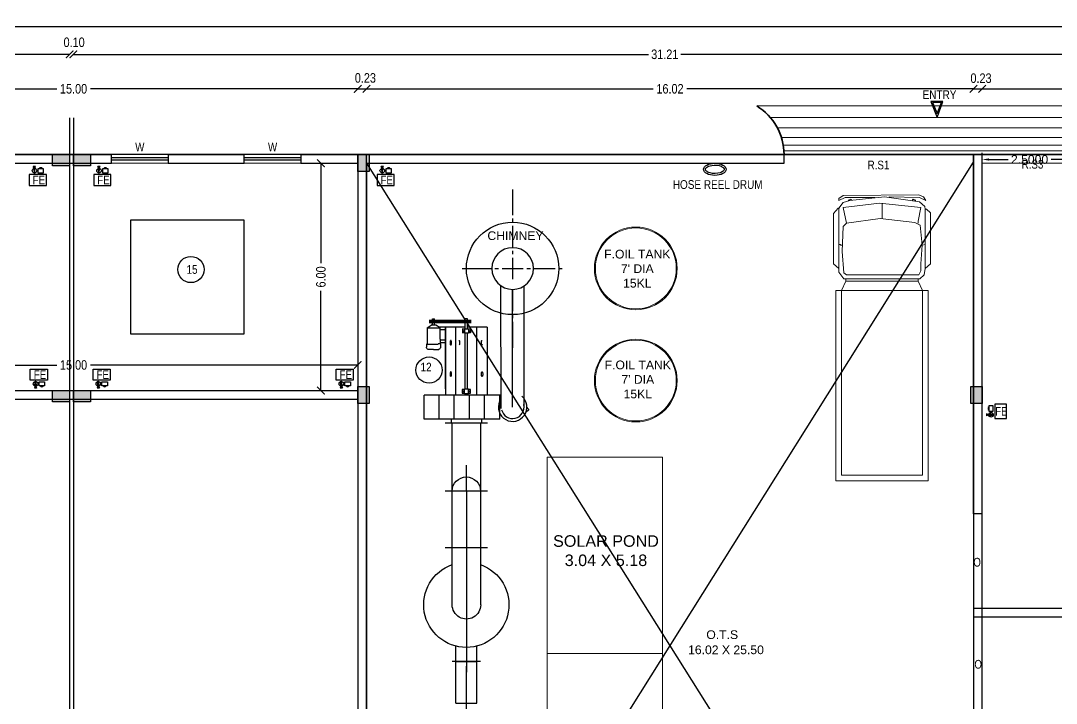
# Model space of a CAD drawing. Header units: metres. Extents: x -488 to 4759, y 38 to 2071.
# Drawn here: x 2975.28 to 3002.61, y 87.94 to 105.95 of the extents above; entities that cross this region are included whole.
import ezdxf
from ezdxf.lldxf.tags import DXFTag

# ---------------------------------------------------------------- set-up
doc = ezdxf.new("R2010")
doc.units = ezdxf.units.M
doc.header["$MEASUREMENT"] = 0
doc.linetypes.add('HIDDEN', pattern=[0.375, 0.25, -0.125])
doc.linetypes.add('HIDDEN2', pattern=[0.1875, 0.125, -0.0625])
doc.layers.add('0 @ 1', color=7, linetype='Continuous')
doc.layers.add('Human', color=197, linetype='Continuous', lineweight=5)
doc.styles.add('2', font='swissc.ttf', dxfattribs={"height": 0.23})
doc.styles.add('ARIAL', font='arial.ttf', dxfattribs={"height": 0.8})
doc.styles.add('Arial narrow', font='ARIALN.TTF', dxfattribs={"height": 0.6})
doc.styles.add('CODE', font='swissc.ttf', dxfattribs={"height": 0.25})
doc.styles.add('sa1', font='', dxfattribs={"height": 72})
doc.styles.add('SH', font='swissc.ttf', dxfattribs={"height": 10})
doc.styles.get("Standard").update_dxf_attribs({"font": 'arial.ttf', "height": 0.23})
doc.styles.add('SUBBU3', font='swissl.ttf', dxfattribs={"width": 0.8})
doc.styles.get('sa1').set_extended_font_data('Abadi MT Condensed Light')
tags = doc.linetypes.add('00$1$HIDDEN', pattern=[0.375, 0.25, -0.125]).pattern_tags.tags
tags[6:7] = [DXFTag(74, 4), DXFTag(75, 0), DXFTag(340, '0'), DXFTag(46, 1.0), DXFTag(50, 0.0), DXFTag(44, 0.0), DXFTag(45, 0.0)]
tags[4:5] = [DXFTag(74, 4), DXFTag(75, 0), DXFTag(340, '0'), DXFTag(46, 1.0), DXFTag(50, 0.0), DXFTag(44, 0.0), DXFTag(45, 0.0)]
doc.dimstyles.new('OUTER', dxfattribs={"dimscale": 0, "dimtxt": 0.3, "dimasz": 0.18, "dimexe": 0.18, "dimexo": 0.0625, "dimgap": 0.09, "dimtad": 0, "dimzin": 0, "dimdsep": 46, "dimtxsty": 'CODE', "dimcen": 0.09, "dimse1": 1, "dimse2": 1, "dimclrd": 8, "dimclrt": 1, "dimadec": 0, "dimazin": 0, "dimtfac": 1, "dimtofl": 0, "dimtmove": 0, "dimatfit": 3, "dimfxl": 0, "dimtolj": 1, "dimtzin": 0, "dimarcsym": 0})
doc.dimstyles.new('STANDARD$0', dxfattribs={"dimtxt": 0.23, "dimasz": 3, "dimexe": 3, "dimexo": 1, "dimgap": 1.5, "dimtad": 1, "dimdec": 1, "dimzin": 1, "dimdsep": 46, "dimlunit": 4, "dimtxsty": 'Standard', "dimblk": 'OBLIQUE', "dimcen": 0.09375, "dimdle": 1, "dimclrd": 8, "dimclre": 8, "dimclrt": 7, "dimadec": 1, "dimazin": 0, "dimtfac": 1, "dimtdec": 1, "dimtix": 1, "dimtmove": 2, "dimatfit": 3, "dimldrblk": 'ARCHTICK', "dimfxl": 0, "dimfrac": 2, "dimtolj": 1, "dimtzin": 0, "dimarcsym": 0})

# ---------------------------------------------------------------- blocks, each defined once
blk = doc.blocks.new('4t33vrvc')
at = {"layer": 'Human', "color": 36}
for p, q in [((281958.3, 29384.4), (281958.3, 29381.7)), ((282033.5, 29384.4), (282033.5, 29381.7))]:
    blk.add_line(p, q, dxfattribs=at)
for points in [[(282043.9, 29393.8), (282043.9, 29585.8), (282043.9, 29591.8), (281947.9, 29591.8), (281947.9, 29585.8), (281947.9, 29393.8)], [(282037.9, 29585.8), (282037.9, 29393.8), (282033.5, 29384.4), (281958.3, 29384.4), (281953.9, 29393.8), (281953.9, 29585.8)]]:
    blk.add_lwpolyline(points, close=True, dxfattribs=at)
for points in [[(282040.8, 29371, 0), (282040.8, 29309.3, 0), (282042.2, 29309.3, 0), (282046.2, 29313.3, 0), (282046.2, 29366.3, 0), (282040.8, 29371, 0), (282039.5, 29377.7, 0), (282035.2, 29381.7, 0), (281956.3, 29381.7, 0), (281950.9, 29375, 0), (281950.9, 29308.6, 0), (281955.6, 29302.5, 0), (281962.3, 29300.5, 0), (281998.6, 29296.5, 0), (282034.8, 29301.9, 0), (282040.2, 29306.6, 0), (282040.8, 29309.3, 0)], [(282040.8, 29346.2, 0), (282037.5, 29346.8, 0), (282035.5, 29326, 0), (282030.1, 29323.3, 0), (281993.9, 29319.3, 0), (281959, 29324, 0), (281955.6, 29327.4, 0), (281954.3, 29353.5, 0), (281956.3, 29375.7, 0), (281959, 29377.8, 0), (282034.1, 29377.8, 0), (282036.1, 29373.7, 0), (282036.1, 29366.3, 0), (282037.5, 29346.8, 0)], [(281950.9, 29371, 0), (281945.5, 29366.3, 0), (281945.5, 29313.9, 0), (281950.2, 29308.6, 0), (281950.9, 29308.6, 0), (281951.6, 29308.6, 0)], [(281954.3, 29346.8, 0), (281952.9, 29346.8, 0), (281952.3, 29346.2, 0), (281950.9, 29346.2, 0)], [(282033.5, 29324, 0), (282033.5, 29322, 0), (282036.1, 29307.9, 0), (281993.2, 29303.2, 0), (281955.6, 29307.9, 0), (281959, 29324, 0)], [(281995.9, 29319.3, 0), (281995.9, 29303.2, 0)], [(282003.3, 29297.2, 0), (282003.3, 29296.5, 0), (282034.8, 29297.2, 0), (282041.5, 29300.5, 0), (282038.8, 29296.5, 0), (282034.1, 29294.5, 0), (281955.6, 29295.2, 0), (281950.9, 29298.5, 0), (281950.9, 29300.5, 0), (281957.6, 29297.2, 0), (281988.5, 29297.2, 0)], [(281964.3, 29300.5, 0), (281964.3, 29299.9, 0), (281963.7, 29299.2, 0), (281963, 29299.9, 0), (281961.7, 29299.9, 0), (281961, 29300.5, 0), (281961, 29301.2, 0)], [(282030.8, 29301.2, 0), (282030.8, 29300.5, 0), (282030.1, 29299.9, 0), (282028.8, 29299.9, 0), (282028.1, 29299.2, 0), (282027.4, 29299.9, 0), (282027.4, 29300.5, 0)]]:
    blk.add_polyline3d(points, dxfattribs=at)
blk = doc.blocks.new('_ArchTick')
at = {"const_width": 0.15}
blk.add_lwpolyline([(-0.5, -0.5), (0.5, 0.5)], dxfattribs=at)
blk = doc.blocks.new('*D401')
at = {"color": 0, "lineweight": -2}
for p, q in [((2983.202, 102.188), (2983.202, 99.552)), ((2983.202, 96.188), (2983.202, 98.823))]:
    blk.add_line(p, q, dxfattribs=at)
at = {"layer": 'Defpoints', "color": 0, "lineweight": -2}
for p in [(2983.202, 102.188), (2983.902, 102.188), (2983.902, 96.188)]:
    blk.add_point(p, dxfattribs=at)
at = {"color": 0, "lineweight": -2, "xscale": 0.2, "yscale": 0.2, "zscale": 0.2}
for p, rotation in [((2983.202, 102.188), 90), ((2983.202, 96.188), 270)]:
    blk.add_blockref('_ArchTick', p, dxfattribs=dict(at, rotation=rotation))
at = {"color": 0, "lineweight": -2, "insert": (2983.202, 99.188), "char_height": 0.25, "attachment_point": 5, "rotation": 90, "style": 'CODE'}
blk.add_mtext('\\A1;6.00', dxfattribs=at)
blk = doc.blocks.new('*D400')
at = {"color": 0, "lineweight": -2}
for p, q in [((2969.174, 96.863), (2976.231, 96.863)), ((2984.174, 96.863), (2977.117, 96.863))]:
    blk.add_line(p, q, dxfattribs=at)
at = {"layer": 'Defpoints', "color": 0, "lineweight": -2}
for p in [(2969.174, 97.259), (2984.174, 97.259), (2984.174, 96.863)]:
    blk.add_point(p, dxfattribs=at)
at = {"color": 0, "lineweight": -2, "xscale": 0.2, "yscale": 0.2, "zscale": 0.2, "rotation": 180}
blk.add_blockref('_ArchTick', (2969.174, 96.863), dxfattribs=at)
at = {"color": 0, "lineweight": -2, "xscale": 0.2, "yscale": 0.2, "zscale": 0.2}
blk.add_blockref('_ArchTick', (2984.174, 96.863), dxfattribs=at)
at = {"color": 0, "lineweight": -2, "insert": (2976.674, 96.863), "char_height": 0.25, "attachment_point": 5, "style": 'CODE'}
blk.add_mtext('\\A1;15.00', dxfattribs=at)
blk = doc.blocks.new('*D396')
at = {"color": 0, "lineweight": -2}
for p, q in [((2969.174, 104.15), (2976.231, 104.15)), ((2984.174, 104.15), (2977.117, 104.15))]:
    blk.add_line(p, q, dxfattribs=at)
at = {"layer": 'Defpoints', "color": 0, "lineweight": -2}
for p in [(2984.174, 104.15), (2984.174, 100.992), (2969.174, 95.929)]:
    blk.add_point(p, dxfattribs=at)
at = {"color": 0, "lineweight": -2, "xscale": 0.2, "yscale": 0.2, "zscale": 0.2, "rotation": 180}
blk.add_blockref('_ArchTick', (2969.174, 104.15), dxfattribs=at)
at = {"color": 0, "lineweight": -2, "xscale": 0.2, "yscale": 0.2, "zscale": 0.2}
blk.add_blockref('_ArchTick', (2984.174, 104.15), dxfattribs=at)
at = {"color": 0, "lineweight": -2, "insert": (2976.674, 104.15), "char_height": 0.25, "attachment_point": 5, "style": 'CODE'}
blk.add_mtext('\\A1;15.00', dxfattribs=at)
blk = doc.blocks.new('*D395')
at = {"color": 0, "lineweight": -2}
blk.add_line((2984.174, 104.15), (2984.404, 104.15), dxfattribs=at)
at = {"layer": 'Defpoints', "color": 0, "lineweight": -2}
for p in [(2984.404, 104.15), (2984.174, 100.992), (2984.404, 100.986)]:
    blk.add_point(p, dxfattribs=at)
at = {"color": 0, "lineweight": -2, "xscale": 0.2, "yscale": 0.2, "zscale": 0.2, "rotation": 180}
blk.add_blockref('_ArchTick', (2984.174, 104.15), dxfattribs=at)
at = {"color": 0, "lineweight": -2, "xscale": 0.2, "yscale": 0.2, "zscale": 0.2}
blk.add_blockref('_ArchTick', (2984.404, 104.15), dxfattribs=at)
at = {"color": 0, "lineweight": -2, "insert": (2984.375, 104.437), "char_height": 0.25, "attachment_point": 5, "style": 'CODE'}
blk.add_mtext('\\A1;0.23', dxfattribs=at)
blk = doc.blocks.new('*D394')
at = {"color": 0, "lineweight": -2}
for p, q in [((2984.404, 104.15), (2991.972, 104.15)), ((3000.424, 104.15), (2992.856, 104.15))]:
    blk.add_line(p, q, dxfattribs=at)
at = {"layer": 'Defpoints', "color": 0, "lineweight": -2}
for p in [(3000.424, 104.15), (2984.404, 100.986), (3000.424, 100.841)]:
    blk.add_point(p, dxfattribs=at)
at = {"color": 0, "lineweight": -2, "xscale": 0.2, "yscale": 0.2, "zscale": 0.2, "rotation": 180}
blk.add_blockref('_ArchTick', (2984.404, 104.15), dxfattribs=at)
at = {"color": 0, "lineweight": -2, "xscale": 0.2, "yscale": 0.2, "zscale": 0.2}
blk.add_blockref('_ArchTick', (3000.424, 104.15), dxfattribs=at)
at = {"color": 0, "lineweight": -2, "insert": (2992.414, 104.15), "char_height": 0.25, "attachment_point": 5, "style": 'CODE'}
blk.add_mtext('\\A1;16.02', dxfattribs=at)
blk = doc.blocks.new('*D393')
at = {"color": 0, "lineweight": -2}
blk.add_line((3000.424, 104.15), (3000.654, 104.15), dxfattribs=at)
at = {"layer": 'Defpoints', "color": 0, "lineweight": -2}
for p in [(3000.654, 104.15), (3000.424, 100.841), (3000.654, 100.829)]:
    blk.add_point(p, dxfattribs=at)
at = {"color": 0, "lineweight": -2, "xscale": 0.2, "yscale": 0.2, "zscale": 0.2, "rotation": 180}
blk.add_blockref('_ArchTick', (3000.424, 104.15), dxfattribs=at)
at = {"color": 0, "lineweight": -2, "xscale": 0.2, "yscale": 0.2, "zscale": 0.2}
blk.add_blockref('_ArchTick', (3000.654, 104.15), dxfattribs=at)
at = {"color": 0, "lineweight": -2, "insert": (3000.622, 104.43), "char_height": 0.25, "attachment_point": 5, "style": 'CODE'}
blk.add_mtext('\\A1;0.23', dxfattribs=at)
blk = doc.blocks.new('*D392')
at = {"color": 0, "lineweight": -2}
for p, q in [((3000.654, 104.15), (3003.789, 104.15)), ((3007.654, 104.15), (3004.519, 104.15))]:
    blk.add_line(p, q, dxfattribs=at)
at = {"layer": 'Defpoints', "color": 0, "lineweight": -2}
for p in [(3007.654, 104.15), (3000.654, 100.829), (3007.654, 100.439)]:
    blk.add_point(p, dxfattribs=at)
at = {"color": 0, "lineweight": -2, "xscale": 0.2, "yscale": 0.2, "zscale": 0.2, "rotation": 180}
blk.add_blockref('_ArchTick', (3000.654, 104.15), dxfattribs=at)
at = {"color": 0, "lineweight": -2, "xscale": 0.2, "yscale": 0.2, "zscale": 0.2}
blk.add_blockref('_ArchTick', (3007.654, 104.15), dxfattribs=at)
at = {"color": 0, "lineweight": -2, "insert": (3004.154, 104.15), "char_height": 0.25, "attachment_point": 5, "style": 'CODE'}
blk.add_mtext('\\A1;7.00', dxfattribs=at)
blk = doc.blocks.new('*D378')
at = {"color": 0, "lineweight": -2}
for p, q in [((2934.234, 105.06), (2954.952, 105.06)), ((2976.57, 105.06), (2955.852, 105.06))]:
    blk.add_line(p, q, dxfattribs=at)
at = {"layer": 'Defpoints', "color": 0, "lineweight": -2}
for p in [(2976.57, 105.06), (2934.234, 101.547), (2976.57, 101.547)]:
    blk.add_point(p, dxfattribs=at)
at = {"color": 0, "lineweight": -2, "xscale": 0.2, "yscale": 0.2, "zscale": 0.2, "rotation": 180}
blk.add_blockref('_ArchTick', (2934.234, 105.06), dxfattribs=at)
at = {"color": 0, "lineweight": -2, "xscale": 0.2, "yscale": 0.2, "zscale": 0.2}
blk.add_blockref('_ArchTick', (2976.57, 105.06), dxfattribs=at)
at = {"color": 0, "lineweight": -2, "insert": (2955.402, 105.06), "char_height": 0.25, "attachment_point": 5, "style": 'CODE'}
blk.add_mtext('\\A1;42.34', dxfattribs=at)
blk = doc.blocks.new('*D377')
at = {"color": 0, "lineweight": -2}
for p, q in [((2976.57, 105.06), (2976.37, 105.06)), ((2976.67, 105.06), (2976.87, 105.06))]:
    blk.add_line(p, q, dxfattribs=at)
at = {"layer": 'Defpoints', "color": 0, "lineweight": -2}
for p in [(2976.67, 105.06), (2976.57, 101.547), (2976.67, 100.751)]:
    blk.add_point(p, dxfattribs=at)
at = {"color": 0, "lineweight": -2, "xscale": 0.2, "yscale": 0.2, "zscale": 0.2}
blk.add_blockref('_ArchTick', (2976.57, 105.06), dxfattribs=at)
at = {"color": 0, "lineweight": -2, "xscale": 0.2, "yscale": 0.2, "zscale": 0.2, "rotation": 180}
blk.add_blockref('_ArchTick', (2976.67, 105.06), dxfattribs=at)
at = {"color": 0, "lineweight": -2, "insert": (2976.689, 105.377), "char_height": 0.25, "attachment_point": 5, "style": 'CODE'}
blk.add_mtext('\\A1;0.10', dxfattribs=at)
blk = doc.blocks.new('*D376')
at = {"color": 0, "lineweight": -2}
for p, q in [((2976.67, 105.06), (2991.851, 105.06)), ((3007.884, 105.06), (2992.703, 105.06))]:
    blk.add_line(p, q, dxfattribs=at)
at = {"layer": 'Defpoints', "color": 0, "lineweight": -2}
for p in [(3007.884, 105.06), (3007.884, 101.244), (2976.67, 100.751)]:
    blk.add_point(p, dxfattribs=at)
at = {"color": 0, "lineweight": -2, "xscale": 0.2, "yscale": 0.2, "zscale": 0.2, "rotation": 180}
blk.add_blockref('_ArchTick', (2976.67, 105.06), dxfattribs=at)
at = {"color": 0, "lineweight": -2, "xscale": 0.2, "yscale": 0.2, "zscale": 0.2}
blk.add_blockref('_ArchTick', (3007.884, 105.06), dxfattribs=at)
at = {"color": 0, "lineweight": -2, "insert": (2992.277, 105.06), "char_height": 0.25, "attachment_point": 5, "style": 'CODE'}
blk.add_mtext('\\A1;31.21', dxfattribs=at)
blk = doc.blocks.new('*D375')
at = {"color": 0, "lineweight": -2}
for p, q in [((2934.234, 105.784), (2970.609, 105.784)), ((3007.884, 105.784), (2971.509, 105.784))]:
    blk.add_line(p, q, dxfattribs=at)
at = {"layer": 'Defpoints', "color": 0, "lineweight": -2}
for p in [(3007.884, 105.784), (2934.234, 101.42), (3007.884, 101.42)]:
    blk.add_point(p, dxfattribs=at)
at = {"color": 0, "lineweight": -2, "xscale": 0.2, "yscale": 0.2, "zscale": 0.2, "rotation": 180}
blk.add_blockref('_ArchTick', (2934.234, 105.784), dxfattribs=at)
at = {"color": 0, "lineweight": -2, "xscale": 0.2, "yscale": 0.2, "zscale": 0.2}
blk.add_blockref('_ArchTick', (3007.884, 105.784), dxfattribs=at)
at = {"color": 0, "lineweight": -2, "insert": (2971.059, 105.784), "char_height": 0.25, "attachment_point": 5, "style": 'CODE'}
blk.add_mtext('\\A1;{\\fSwis721 Cn BT|b1|i0|c0|p34;73.65}', dxfattribs=at)
blk = doc.blocks.new('rghfhgh')
at = {"color": 0, "lineweight": 30}
for p, q in [((15101.258, 2367.909), (15101.258, 2367.846)), ((15101.274, 2367.909), (15101.274, 2367.846)), ((15101.258, 2367.846), (15101.236, 2367.801)), ((15101.274, 2367.846), (15101.296, 2367.801))]:
    blk.add_line(p, q, dxfattribs=at)
at = {"color": 0, "lineweight": 30, "ltscale": 0.1}
blk.add_line((15101.296, 2367.801), (15101.236, 2367.801), dxfattribs=at)
blk.add_lwpolyline([(15101.129, 2368.303), (15101.581, 2368.303), (15101.581, 2368.016), (15101.129, 2368.016)], close=True, dxfattribs=at)
at = {"color": 0, "lineweight": 30}
for points in [[(15101.281, 2367.879), (15101.252, 2367.879), (15101.252, 2367.909), (15101.281, 2367.909)], [(15101.274, 2367.909), (15101.258, 2367.909), (15101.258, 2367.985), (15101.274, 2367.985)], [(15101.359, 2367.974), (15101.507, 2367.974), (15101.507, 2367.864), (15101.359, 2367.864)]]:
    blk.add_lwpolyline(points, close=True, dxfattribs=at)
blk.add_circle((15101.269, 2367.915), 0.0611, dxfattribs=at)
blk.add_arc((15101.434, 2367.883), 0.0446, 204.8747, 335.1253, dxfattribs=at)
at = {"color": 0, "lineweight": 30, "style": 'SH'}
blk.add_text('FE', height=0.2239, dxfattribs=at).set_placement((15101.221, 2368.05))
blk = doc.blocks.new('DFFD')
at = {"color": 0, "lineweight": 30}
for p, q in [((15761.742, 2283.118), (15761.72, 2283.163)), ((15761.759, 2283.118), (15761.781, 2283.163)), ((15761.742, 2283.055), (15761.742, 2283.118)), ((15761.759, 2283.055), (15761.759, 2283.118))]:
    blk.add_line(p, q, dxfattribs=at)
at = {"color": 0, "lineweight": 30, "ltscale": 0.1}
blk.add_line((15761.781, 2283.163), (15761.72, 2283.163), dxfattribs=at)
blk.add_lwpolyline([(15761.613, 2282.661), (15762.065, 2282.661), (15762.065, 2282.948), (15761.613, 2282.948)], close=True, dxfattribs=at)
at = {"color": 0, "lineweight": 30}
for points in [[(15761.765, 2283.086), (15761.736, 2283.086), (15761.736, 2283.055), (15761.765, 2283.055)], [(15761.759, 2283.055), (15761.742, 2283.055), (15761.742, 2282.98), (15761.759, 2282.98)], [(15761.844, 2282.99), (15761.992, 2282.99), (15761.992, 2283.1), (15761.844, 2283.1)]]:
    blk.add_lwpolyline(points, close=True, dxfattribs=at)
blk.add_circle((15761.753, 2283.049), 0.0611, dxfattribs=at)
blk.add_arc((15761.919, 2283.082), 0.0446, 24.8747, 155.1253, dxfattribs=at)
at = {"color": 0, "lineweight": 30, "style": 'SH'}
blk.add_text('FE', height=0.2239, dxfattribs=at).set_placement((15761.705, 2282.69))
blk = doc.blocks.new('FDGDFG')
at = {"color": 0, "lineweight": 30}
for p, q in [((15762.51, 2224.136), (15762.465, 2224.158)), ((15762.51, 2224.12), (15762.465, 2224.098)), ((15762.573, 2224.136), (15762.51, 2224.136)), ((15762.573, 2224.12), (15762.51, 2224.12))]:
    blk.add_line(p, q, dxfattribs=at)
at = {"color": 0, "lineweight": 30, "ltscale": 0.1}
blk.add_line((15762.465, 2224.158), (15762.465, 2224.098), dxfattribs=at)
blk.add_lwpolyline([(15762.99, 2224.034), (15762.99, 2224.409), (15762.68, 2224.409), (15762.68, 2224.034)], close=True, dxfattribs=at)
at = {"color": 0, "lineweight": 30}
for points in [[(15762.638, 2224.221), (15762.638, 2224.37), (15762.528, 2224.37), (15762.528, 2224.221)], [(15762.543, 2224.143), (15762.543, 2224.114), (15762.573, 2224.114), (15762.573, 2224.143)], [(15762.573, 2224.136), (15762.573, 2224.12), (15762.649, 2224.12), (15762.649, 2224.136)]]:
    blk.add_lwpolyline(points, close=True, dxfattribs=at)
blk.add_circle((15762.579, 2224.131), 0.0611, dxfattribs=at)
blk.add_arc((15762.547, 2224.296), 0.0446, 114.8747, 245.1253, dxfattribs=at)
at = {"color": 0, "lineweight": 30, "style": 'SH'}
blk.add_text('FE', height=0.2239, dxfattribs=at).set_placement((15762.69, 2224.108))
blk = doc.blocks.new('*D220')
at = {"color": 0, "lineweight": -2}
for p, q in [((3000.654, 102.25), (3000.654, 102.466)), ((3000.834, 102.286), (3001.335, 102.286)), ((3002.974, 102.286), (3002.473, 102.286)), ((3003.154, 102.25), (3003.154, 102.466))]:
    blk.add_line(p, q, dxfattribs=at)
for points in [[(3000.834, 102.316), (3000.834, 102.256), (3000.654, 102.286)], [(3002.974, 102.316), (3002.974, 102.256), (3003.154, 102.286)]]:
    blk.add_solid(points, dxfattribs=at)
at = {"layer": 'Defpoints', "color": 0, "lineweight": -2}
for p in [(3003.154, 102.286), (3000.654, 102.188), (3003.154, 102.188)]:
    blk.add_point(p, dxfattribs=at)
at = {"color": 0, "insert": (3001.904, 102.286), "char_height": 0.23, "attachment_point": 5}
blk.add_mtext('\\A1;2.5000', dxfattribs=at)

msp = doc.modelspace()

# ---------------------------------------------------------------- hatches: boundary and pattern name
at = {"lineweight": 30}
h = msp.add_hatch(color=256, dxfattribs=at)
h.dxf.hatch_style = 1
h.paths.add_polyline_path([(2976.11985, 102.11778), (2976.56985, 102.11778), (2976.56985, 102.41778), (2976.11985, 102.41778)])
h = msp.add_hatch(color=256, dxfattribs=at)
h.dxf.hatch_style = 1
h.paths.add_polyline_path([(2976.66985, 102.11778), (2977.11985, 102.11778), (2977.11985, 102.41778), (2976.66985, 102.41778)])
h = msp.add_hatch(color=256, dxfattribs=at)
h.dxf.hatch_style = 1
h.paths.add_polyline_path([(2984.1724, 102.41778), (2984.1724, 101.96778), (2984.4724, 101.96778), (2984.4724, 102.41778)])
h = msp.add_hatch(color=256, dxfattribs=at)
h.dxf.hatch_style = 1
h.paths.add_polyline_path([(2984.1724, 96.29624), (2984.1724, 95.84624), (2984.4724, 95.84624), (2984.4724, 96.29624)])
h = msp.add_hatch(color=256, dxfattribs=at)
h.dxf.hatch_style = 1
h.paths.add_polyline_path([(3000.35391, 96.29624), (3000.35391, 95.84624), (3000.65391, 95.84624), (3000.65391, 96.29624)])
h = msp.add_hatch(color=256, dxfattribs=at)
h.dxf.hatch_style = 1
h.paths.add_polyline_path([(2976.11985, 95.88778), (2976.56985, 95.88778), (2976.56985, 96.18778), (2976.11985, 96.18778)])
h = msp.add_hatch(color=256, dxfattribs=at)
h.dxf.hatch_style = 1
h.paths.add_polyline_path([(2976.66985, 95.88778), (2977.11985, 95.88778), (2977.11985, 96.18778), (2976.66985, 96.18778)])

# ---------------------------------------------------------------- linework, layer by layer
at = {"linetype": 'HIDDEN', "lineweight": 18, "ltscale": 200}
for p, q in [((2994.70607, 103.69778), (3003.87176, 103.69778)), ((2995.05962, 103.39778), (3003.5182, 103.39778)), ((2995.25067, 103.11778), (3003.32715, 103.11778)), ((2995.35493, 102.86778), (3003.2229, 102.86778)), ((2995.40304, 102.66778), (3003.17478, 102.66778)), ((2995.42402, 102.51778), (3003.15714, 102.51778))]:
    msp.add_line(p, q, dxfattribs=at)
at = {"linetype": '00$1$HIDDEN', "lineweight": -2, "ltscale": 3}
for p, q in [((2976.56985, 103.38782), (2976.56985, 38.87389)), ((2976.66985, 103.38782), (2976.66985, 38.87389))]:
    msp.add_line(p, q, dxfattribs=at)
for p, q in [((2974.76571, 102.41778), (2977.67391, 102.41778)), ((2977.67391, 102.18778), (2977.67391, 102.41778)), ((2979.17391, 102.33278), (2977.67391, 102.33278)), ((2979.17391, 102.27278), (2977.67391, 102.27278)), ((2979.17391, 102.41778), (2981.17391, 102.41778)), ((2979.17391, 102.41778), (2979.17391, 102.18778)), ((2981.17391, 102.18778), (2981.17391, 102.41778)), ((2982.67391, 102.33278), (2981.17391, 102.33278)), ((2982.67391, 102.27278), (2981.17391, 102.27278)), ((2982.67391, 102.41778), (2995.42391, 102.41778)), ((2982.67391, 102.41778), (2982.67391, 102.18778)), ((2995.42391, 102.18778), (2995.42391, 102.41778)), ((2995.42391, 102.41778), (3000.42391, 102.41778)), ((3000.42391, 92.93778), (3000.42391, 102.41778)), ((3000.42391, 102.41778), (3000.65391, 102.41778)), ((3000.65391, 92.93778), (3000.65391, 102.41778)), ((3000.65391, 102.41778), (3003.15391, 102.41778)), ((2974.76571, 102.18778), (2977.67391, 102.18778)), ((2979.17391, 102.18778), (2981.17391, 102.18778)), ((2982.67391, 102.18778), (2984.17391, 102.18778)), ((2984.17391, 102.18778), (2984.17391, 96.18778)), ((2984.40391, 102.18778), (2984.40391, 76.47778)), ((2984.40391, 102.18778), (2995.42391, 102.18778)), ((2988.26091, 101.49156), (2988.26091, 100.81745)), ((2988.26091, 100.72612), (2988.26091, 100.6317)), ((2988.26091, 100.53713), (2988.26091, 99.97412)), ((2988.26091, 99.87977), (2988.26091, 99.78844)), ((2988.26091, 99.6943), (2988.26091, 99.13065)), ((2986.92617, 99.41118), (2987.61748, 99.41118)), ((2986.94884, 99.41068), (2987.0432, 99.41068)), ((2987.13453, 99.41096), (2987.69775, 99.41096)), ((2987.79182, 99.41096), (2987.88624, 99.41096)), ((2987.98088, 99.41096), (2988.54101, 99.41096)), ((2988.63565, 99.41118), (2988.72978, 99.41118)), ((2988.82414, 99.41096), (2989.38736, 99.41096)), ((2989.47869, 99.41096), (2989.57304, 99.41096)), ((2987.9583, 95.71495), (2987.94912, 98.95789)), ((2988.56325, 95.79016), (2988.56318, 98.94945)), ((2988.26078, 95.75255), (2988.26089, 98.85989)), ((2988.26091, 98.85076), (2988.26091, 98.28731)), ((2988.26086, 98.19305), (2988.26086, 98.0987)), ((2986.00204, 97.84675), (2986.10862, 97.91708)), ((2986.00226, 97.84675), (2986.00226, 97.4175)), ((2986.00226, 97.84675), (2986.34629, 97.84675)), ((2987.16805, 98.04163), (2986.06295, 98.04163)), ((2987.16805, 98.00812), (2986.06295, 98.00812)), ((2987.16805, 97.9749), (2986.06295, 97.9749)), ((2986.23698, 97.91658), (2986.10912, 97.91658)), ((2986.14515, 98.07838), (2986.19995, 98.07838)), ((2986.19995, 98.01143), (2986.14515, 98.01143)), ((2986.14536, 97.91679), (2986.14536, 98.07817)), ((2986.19995, 97.91708), (2986.19995, 98.07838)), ((2986.34629, 97.84675), (2986.23669, 97.91658)), ((2986.49242, 97.86199), (2986.32191, 97.86199)), ((2986.34629, 97.54234), (2986.34629, 97.84675)), ((2986.49242, 96.23632), (2986.49242, 97.86199)), ((2986.49242, 97.86199), (2986.49242, 96.06581)), ((2987.013, 97.86228), (2986.49271, 97.86228)), ((2986.76339, 96.06581), (2986.76339, 97.86228)), ((2987.06758, 98.07838), (2987.01279, 98.07838)), ((2987.013, 97.81352), (2987.013, 98.07817)), ((2987.06758, 97.81331), (2987.06758, 98.07838)), ((2987.59169, 97.86199), (2987.0678, 97.86199)), ((2987.32072, 96.06581), (2987.32072, 97.86199)), ((2987.59169, 97.86199), (2987.59169, 96.06581)), ((2988.26086, 98.00435), (2988.26086, 97.31326)), ((2986.49242, 97.79504), (2986.34629, 97.79504)), ((2986.98862, 97.8072), (2986.93382, 97.8072)), ((2986.98862, 97.71256), (2986.93382, 97.71256)), ((2986.93411, 97.8072), (2986.93411, 97.71256)), ((2986.98862, 97.81352), (2986.98862, 97.70702)), ((2987.0952, 97.81302), (2986.98862, 97.81302)), ((2987.0952, 97.70673), (2986.98862, 97.70673)), ((2987.013, 96.22416), (2987.013, 97.70702)), ((2987.06758, 96.22438), (2987.06758, 97.70702)), ((2987.0952, 97.81302), (2987.0952, 97.70673)), ((2987.15, 97.8072), (2987.0952, 97.8072)), ((2987.15, 97.71285), (2987.0952, 97.71285)), ((2987.15, 97.8072), (2987.15, 97.71285)), ((2986.00226, 97.4175), (2985.98708, 97.4175)), ((2985.98708, 97.41728), (2985.98708, 97.33839)), ((2986.00226, 97.4175), (2986.29761, 97.4175)), ((2986.35844, 97.41778), (2986.29761, 97.41778)), ((2986.34629, 97.54234), (2986.34629, 97.4175)), ((2986.49242, 97.51523), (2986.34629, 97.51523)), ((2986.49242, 97.44799), (2986.34629, 97.44799)), ((2986.35844, 97.41778), (2986.35844, 97.33861)), ((2986.61417, 97.49056), (2986.61144, 97.48121)), ((2986.61144, 97.48121), (2986.61144, 97.47208)), ((2986.61144, 97.47208), (2986.61144, 97.45993)), ((2986.61144, 97.45993), (2986.61144, 97.44799)), ((2986.61144, 97.44799), (2986.61144, 97.43576)), ((2986.61144, 97.43576), (2986.61144, 97.42663)), ((2986.61144, 97.42663), (2986.61417, 97.41728)), ((2986.61748, 97.49969), (2986.61417, 97.49056)), ((2986.61417, 97.41728), (2986.61417, 97.40815)), ((2986.61417, 97.40815), (2986.61748, 97.39923)), ((2986.62028, 97.50581), (2986.61748, 97.49969)), ((2986.61748, 97.39923), (2986.62028, 97.39599)), ((2986.62359, 97.50861), (2986.62028, 97.50581)), ((2986.62028, 97.39599), (2986.62661, 97.39319)), ((2986.62661, 97.51163), (2986.62359, 97.50861)), ((2986.62941, 97.51163), (2986.62661, 97.51163)), ((2986.62661, 97.39319), (2986.62941, 97.3901)), ((2986.63553, 97.50861), (2986.62941, 97.51163)), ((2986.62941, 97.3901), (2986.63272, 97.39319)), ((2986.63272, 97.39319), (2986.63553, 97.39599)), ((2986.63884, 97.50581), (2986.63553, 97.50861)), ((2986.63553, 97.39599), (2986.63884, 97.39923)), ((2986.64157, 97.49969), (2986.63884, 97.50581)), ((2986.63884, 97.39923), (2986.64157, 97.40815)), ((2986.64157, 97.49056), (2986.64157, 97.49969)), ((2986.64488, 97.48121), (2986.64157, 97.49056)), ((2986.64157, 97.40815), (2986.64488, 97.41728)), ((2986.64797, 97.47208), (2986.64488, 97.48121)), ((2986.64488, 97.42663), (2986.64797, 97.43576)), ((2986.64488, 97.41728), (2986.64488, 97.42663)), ((2986.64797, 97.45993), (2986.64797, 97.47208)), ((2986.64797, 97.44799), (2986.64797, 97.45993)), ((2986.64797, 97.43576), (2986.64797, 97.44799)), ((2986.84404, 97.51192), (2986.84713, 97.51192)), ((2986.84713, 97.51192), (2986.85044, 97.50861)), ((2986.85044, 97.50861), (2986.85346, 97.50581)), ((2986.85346, 97.50581), (2986.85626, 97.49948)), ((2986.85626, 97.40815), (2986.85346, 97.39901)), ((2986.85626, 97.49948), (2986.85957, 97.49034)), ((2986.85957, 97.41728), (2986.85626, 97.40815)), ((2986.85957, 97.49034), (2986.85957, 97.48143)), ((2986.85957, 97.48143), (2986.86259, 97.47229)), ((2986.86259, 97.42663), (2986.85957, 97.41728)), ((2986.86259, 97.47229), (2986.86259, 97.45993)), ((2986.86259, 97.45993), (2986.86259, 97.4477)), ((2986.86259, 97.4477), (2986.86259, 97.43576)), ((2986.86259, 97.43576), (2986.86259, 97.42663)), ((2987.43614, 97.47229), (2987.43945, 97.48143)), ((2987.43614, 97.45993), (2987.43614, 97.47229)), ((2987.43614, 97.4477), (2987.43614, 97.45993)), ((2987.43614, 97.43576), (2987.43614, 97.4477)), ((2987.43614, 97.42663), (2987.43614, 97.43576)), ((2987.43945, 97.41728), (2987.43614, 97.42663)), ((2987.43945, 97.49034), (2987.44254, 97.49948)), ((2987.43945, 97.48143), (2987.43945, 97.49034)), ((2987.44254, 97.40815), (2987.43945, 97.41728)), ((2987.44254, 97.49948), (2987.44527, 97.50581)), ((2987.44527, 97.39901), (2987.44254, 97.40815)), ((2987.44527, 97.50581), (2987.44858, 97.50861)), ((2987.44858, 97.39621), (2987.44527, 97.39901)), ((2987.44858, 97.50861), (2987.45441, 97.51192)), ((2987.45167, 97.39319), (2987.44858, 97.39621)), ((2987.45441, 97.38988), (2987.45167, 97.39319)), ((2987.4575, 97.39319), (2987.45441, 97.38988)), ((2987.46081, 97.39621), (2987.4575, 97.39319)), ((2987.46383, 97.39901), (2987.46081, 97.39621)), ((2986.17276, 97.27446), (2986.03577, 97.27446)), ((2986.17276, 97.27468), (2986.30954, 97.27468)), ((2986.61417, 96.66255), (2986.61144, 96.65313)), ((2986.61144, 96.65313), (2986.61144, 96.64119)), ((2986.61144, 96.64119), (2986.61144, 96.63184)), ((2986.61144, 96.63184), (2986.61144, 96.6199)), ((2986.61144, 96.6199), (2986.61144, 96.60746)), ((2986.61144, 96.60746), (2986.61144, 96.59531)), ((2986.61144, 96.59531), (2986.61417, 96.58618)), ((2986.61748, 96.66859), (2986.61417, 96.66255)), ((2986.61417, 96.58618), (2986.61417, 96.57726)), ((2986.61417, 96.57726), (2986.61748, 96.57093)), ((2986.62028, 96.67448), (2986.61748, 96.66859)), ((2986.61748, 96.57093), (2986.62028, 96.56489)), ((2986.62359, 96.68053), (2986.62028, 96.67448)), ((2986.62028, 96.56489), (2986.62661, 96.56208)), ((2986.62661, 96.68053), (2986.62359, 96.68053)), ((2986.62941, 96.68053), (2986.62661, 96.68053)), ((2986.62661, 96.56208), (2986.62941, 96.56208)), ((2986.63553, 96.68053), (2986.62941, 96.68053)), ((2986.62941, 96.56208), (2986.63272, 96.56208)), ((2986.63272, 96.56208), (2986.63553, 96.56489)), ((2986.63884, 96.67448), (2986.63553, 96.68053)), ((2986.63553, 96.56489), (2986.63884, 96.57093)), ((2986.64157, 96.66859), (2986.63884, 96.67448)), ((2986.63884, 96.57093), (2986.64157, 96.57726)), ((2986.64157, 96.66255), (2986.64157, 96.66859)), ((2986.64488, 96.65313), (2986.64157, 96.66255)), ((2986.64157, 96.57726), (2986.64488, 96.58618)), ((2986.64797, 96.64119), (2986.64488, 96.65313)), ((2986.64488, 96.59531), (2986.64797, 96.60746)), ((2986.64488, 96.58618), (2986.64488, 96.59531)), ((2986.64797, 96.63184), (2986.64797, 96.64119)), ((2986.64797, 96.6199), (2986.64797, 96.63184)), ((2986.64797, 96.60746), (2986.64797, 96.6199)), ((2987.43614, 96.64097), (2987.43945, 96.65313)), ((2987.43614, 96.63184), (2987.43614, 96.64097)), ((2987.43614, 96.61969), (2987.43614, 96.63184)), ((2987.43614, 96.60775), (2987.43614, 96.61969)), ((2987.43614, 96.59552), (2987.43614, 96.60775)), ((2987.43945, 96.58639), (2987.43614, 96.59552)), ((2987.43945, 96.66226), (2987.44254, 96.66859)), ((2987.43945, 96.65313), (2987.43945, 96.66226)), ((2987.44254, 96.57726), (2987.43945, 96.58639)), ((2987.44254, 96.66859), (2987.44527, 96.67448)), ((2987.44527, 96.57093), (2987.44254, 96.57726)), ((2987.44527, 96.67448), (2987.44858, 96.68053)), ((2987.44858, 96.56489), (2987.44527, 96.57093)), ((2987.44858, 96.68053), (2987.45441, 96.68053)), ((2987.45167, 96.5618), (2987.44858, 96.56489)), ((2987.45441, 96.5618), (2987.45167, 96.5618)), ((2987.45441, 96.68053), (2987.4575, 96.68053)), ((2987.4575, 96.5618), (2987.45441, 96.5618)), ((2987.4575, 96.68053), (2987.46081, 96.68053)), ((2987.46081, 96.56489), (2987.4575, 96.5618)), ((2987.46081, 96.68053), (2987.46383, 96.67448)), ((2987.46383, 96.57093), (2987.46081, 96.56489)), ((2987.46383, 96.67448), (2987.46663, 96.66859)), ((2987.46663, 96.57726), (2987.46383, 96.57093)), ((2987.46663, 96.66859), (2987.46994, 96.66226)), ((2987.46994, 96.58639), (2987.46663, 96.57726)), ((2987.46994, 96.66226), (2987.46994, 96.65313)), ((2987.46994, 96.65313), (2987.47296, 96.64097)), ((2987.47296, 96.59552), (2987.46994, 96.58639)), ((2987.47296, 96.64097), (2987.47296, 96.63184)), ((2987.47296, 96.63184), (2987.47296, 96.61969)), ((2987.47296, 96.61969), (2987.47296, 96.60775)), ((2987.47296, 96.60775), (2987.47296, 96.59552)), ((2986.98862, 96.21805), (2986.93382, 96.21805)), ((2986.93411, 96.12039), (2986.93411, 96.21805)), ((2986.98862, 96.11457), (2986.98862, 96.22438)), ((2987.0952, 96.22416), (2986.98862, 96.22416)), ((2987.0952, 96.11428), (2987.0952, 96.22416)), ((2987.15, 96.21805), (2987.0952, 96.21805)), ((2987.15, 96.12089), (2987.15, 96.21805)), ((2969.17391, 96.18778), (2984.17391, 96.18778)), ((2969.17391, 95.95778), (2984.17391, 95.95778)), ((2984.17391, 95.95778), (2984.17391, 76.70778)), ((2985.92308, 95.43592), (2985.92308, 96.06581)), ((2987.95731, 96.06581), (2985.92308, 96.06581)), ((2986.32191, 95.43563), (2986.32191, 96.06581)), ((2986.72046, 95.43563), (2986.72046, 96.06581)), ((2986.93382, 96.12089), (2986.98862, 96.12089)), ((2986.98862, 96.11428), (2987.0952, 96.11428)), ((2987.01624, 96.06581), (2987.01624, 96.11457)), ((2987.07082, 96.06581), (2987.07082, 96.11457)), ((2987.0952, 96.12061), (2987.15, 96.12061)), ((2987.1226, 95.43563), (2987.1226, 96.06581)), ((2987.52136, 95.43563), (2987.52136, 96.06581)), ((2987.923, 95.43541), (2987.923, 96.06559)), ((2988.68814, 95.67201), (2988.60969, 95.6147)), ((2988.63455, 95.74623), (2988.68842, 95.67248)), ((2987.923, 95.43592), (2985.92308, 95.43592)), ((2986.64157, 95.43563), (2986.64157, 95.33826)), ((2987.44225, 95.43563), (2987.44225, 95.33826)), ((2986.48329, 95.33797), (2987.60054, 95.33797)), ((2986.49242, 95.33826), (2987.59169, 95.33826)), ((2986.59288, 95.33826), (2987.49094, 95.33826)), ((2986.66623, 93.53574), (2986.66623, 95.33826)), ((2987.41788, 93.53596), (2987.41788, 95.33847)), ((2987.0404, 93.54538), (2987.0404, 94.22403)), ((2987.60054, 93.53596), (2986.48329, 93.53596)), ((2986.66623, 90.53731), (2986.66623, 93.53574)), ((2987.0404, 93.53625), (2987.0404, 88.75939)), ((2987.41788, 90.53731), (2987.41788, 93.53596)), ((3000.65391, 92.93778), (3000.42391, 92.93778)), ((2987.60054, 92.03814), (2986.48329, 92.03814)), ((3000.42391, 90.43778), (3000.42391, 90.20778)), ((3007.65391, 90.43778), (3000.42391, 90.43778)), ((3007.65391, 90.20778), (3000.42391, 90.20778)), ((2986.7667, 89.03647), (2986.7667, 89.44436)), ((2987.31741, 89.03647), (2987.31741, 89.44436)), ((2987.41485, 89.03647), (2986.66897, 89.03647)), ((2986.76641, 89.03647), (2987.31741, 89.03647)), ((2986.7667, 87.9372), (2986.7667, 89.03647)), ((2987.0404, 87.58151), (2987.0404, 88.91465)), ((2987.31741, 87.9377), (2987.31741, 89.03647)), ((2986.76641, 87.9377), (2987.31741, 87.9377))]:
    msp.add_line(p, q)
at = {"lineweight": 13}
for p, q in [((2979.17391, 102.41778), (2977.67391, 102.41778)), ((2982.67391, 102.41778), (2981.17391, 102.41778)), ((2979.17391, 102.18778), (2977.67391, 102.18778)), ((2982.67391, 102.18778), (2981.17391, 102.18778))]:
    msp.add_line(p, q, dxfattribs=at)
at = {"linetype": '00$1$HIDDEN', "lineweight": -2, "ltscale": 2}
for p, q in [((2984.40391, 76.70778), (3000.42391, 102.21384)), ((2984.40391, 102.18778), (3000.42391, 76.71927))]:
    msp.add_line(p, q, dxfattribs=at)
at = {"lineweight": 30}
for points in [[(2999.46344, 103.39778), (2999.46344, 103.39778), (2999.61765, 103.81841), (2999.30231, 103.81841)], [(2999.46613, 103.49598), (2999.57532, 103.78841), (2999.34228, 103.78841)], [(2976.11985, 102.11778), (2976.11985, 102.41778), (2976.56985, 102.41778), (2976.56985, 102.11778)], [(2976.66985, 102.11778), (2976.66985, 102.41778), (2977.11985, 102.41778), (2977.11985, 102.11778)], [(2984.1724, 102.41778), (2984.4724, 102.41778), (2984.4724, 101.96778), (2984.1724, 101.96778)], [(2984.1724, 96.29624), (2984.4724, 96.29624), (2984.4724, 95.84624), (2984.1724, 95.84624)], [(3000.35391, 96.29624), (3000.65391, 96.29624), (3000.65391, 95.84624), (3000.35391, 95.84624)], [(2976.11985, 95.88778), (2976.11985, 96.18778), (2976.56985, 96.18778), (2976.56985, 95.88778)], [(2976.66985, 95.88778), (2976.66985, 96.18778), (2977.11985, 96.18778), (2977.11985, 95.88778)]]:
    msp.add_lwpolyline(points, close=True, dxfattribs=at)
at = {"lineweight": 0}
msp.add_lwpolyline([(2963.9449, 102.41779), (2963.9449, 76.70779), (2934.23391, 76.70779), (2934.23391, 39.51778), (3007.88391, 39.51778), (3007.88391, 102.41778), (3000.65391, 102.41777), (3000.42391, 102.41777), (3000.42391, 76.70778), (2984.40391, 76.70778), (2984.40391, 102.41777), (2963.9449, 102.41777)], dxfattribs=at)
msp.add_lwpolyline([(2963.9449, 102.41779), (2963.9449, 76.70779), (2934.23391, 76.70779), (2934.23391, 39.51778), (3007.88391, 39.51778), (3007.88391, 102.41778), (3000.65391, 102.41777), (3000.42391, 102.41777), (3000.42391, 76.70778), (2984.40391, 76.70778), (2984.40391, 102.41777), (2963.9449, 102.41777)], dxfattribs=at)
at = {"lineweight": -2}
for points in [[(3007.88391, 102.41777), (2934.23391, 102.41777), (2934.23391, 39.51778), (3007.88391, 39.51778)], [(3000.65391, 102.41778), (2984.1724, 102.41778), (2984.1724, 76.47778), (3000.65391, 76.47778)], [(2984.40316, 102.41778), (3000.42316, 102.41778), (3000.42391, 76.70778), (2984.40391, 76.70778)]]:
    msp.add_lwpolyline(points, close=True, dxfattribs=at)
at = {"lineweight": 0}
msp.add_lwpolyline([(2969.1738, 102.18778), (2969.17391, 95.95778), (2984.1724, 95.95778), (2984.1724, 76.47778), (3000.65391, 76.47778), (3000.65391, 102.18773), (3007.65391, 102.18773), (3007.65391, 51.97778), (2934.46391, 51.97778), (2934.46391, 76.47578), (2964.17391, 76.47778), (2964.17391, 102.18778), (2969.17391, 102.18778), (2969.17391, 102.18778)], close=True, dxfattribs=at)
msp.add_lwpolyline([(2969.1738, 102.18778), (2969.17391, 95.95778), (2984.1724, 95.95778), (2984.1724, 76.47778), (3000.65391, 76.47778), (3000.65391, 102.18773), (3007.65391, 102.18773), (3007.65391, 51.97778), (2934.46391, 51.97778), (2934.46391, 76.47578), (2964.17391, 76.47778), (2964.17391, 102.18778), (2969.17391, 102.18778), (2969.17391, 102.18778)], close=True, dxfattribs=at)
msp.add_lwpolyline([(2978.17391, 97.68778), (2981.17391, 97.68778), (2981.17391, 100.68778), (2978.17391, 100.68778)], close=True)
at = {"lineweight": 13}
for points in [[(2992.22064, 89.25086), (2992.22064, 94.43246), (2989.17264, 94.43246), (2989.17264, 89.25086)], [(2992.22064, 84.06926), (2992.22064, 89.25086), (2989.17264, 89.25086), (2989.17264, 84.06926)]]:
    msp.add_lwpolyline(points, close=True, dxfattribs=at)
for centre, radius in [((2988.26094, 99.41096), 1.2192), ((2979.77211, 99.38295), 0.34553), ((2986.05577, 96.7295), 0.34553)]:
    msp.add_circle(centre, radius)
at = {"lineweight": 5}
for centre, radius in [((2991.51211, 99.41248), 1.0922), ((2991.51211, 99.41248), 1.0668), ((2991.51211, 96.45306), 1.0922), ((2991.51211, 96.45306), 1.0668)]:
    msp.add_circle(centre, radius, dxfattribs=at)
at = {"lineweight": 35}
msp.add_arc((2993.92402, 102.41778), 1.5, 0, 58.576094, dxfattribs=at)
at = {"lineweight": 30, "ltscale": 0.1}
msp.add_ellipse((2993.5969, 102.02678), major_axis=(0.29924, 0), ratio=0.53803313, dxfattribs=at)
msp.add_open_spline([(2993.84614, 102.02678), (2993.84614, 102.03698), (2993.84231, 102.04872), (2993.81605, 102.07801), (2993.79344, 102.09401), (2993.69927, 102.13429), (2993.60204, 102.14501), (2993.45617, 102.12155), (2993.40261, 102.09781), (2993.3539, 102.05503), (2993.34775, 102.03944), (2993.34756, 102.01469), (2993.35337, 101.99935), (2993.39419, 101.96281), (2993.42866, 101.94443), (2993.55317, 101.90922), (2993.66375, 101.91179), (2993.7874, 101.95396), (2993.82066, 101.97772), (2993.84353, 102.00903), (2993.84614, 102.01828), (2993.84614, 102.02678)], degree=3, knots=[0, 0, 0, 0, 0.44955103, 0.44955103, 0.89910206, 0.89910206, 1.86125064, 1.86125064, 2.59196563, 2.59196563, 3.13743914, 3.13743914, 3.68291266, 3.68291266, 4.22838617, 4.22838617, 5.27725404, 5.27725404, 5.90856217, 5.90856217, 6.28318531, 6.28318531, 6.28318531, 6.28318531], dxfattribs=at)
for points in [[(2988.26242, 99.95895), (2987.95901, 99.95895), (2987.71293, 99.71307), (2987.71293, 99.40945)], [(2988.81169, 99.40945), (2988.81169, 99.71307), (2988.56589, 99.95895), (2988.26242, 99.95895)], [(2987.71293, 99.40945), (2987.71293, 99.10576), (2987.95901, 98.85989), (2988.26242, 98.85989)], [(2988.26242, 98.85989), (2988.56589, 98.85989), (2988.81169, 99.10576), (2988.81169, 99.40945)], [(2986.94325, 97.757), (2986.94325, 97.76585), (2986.95058, 97.77368), (2986.96, 97.77368)], [(2986.96, 97.74024), (2986.95058, 97.74024), (2986.94325, 97.74736), (2986.94325, 97.757)], [(2986.96, 97.77368), (2986.96913, 97.77368), (2986.97676, 97.76585), (2986.97676, 97.757)], [(2986.97676, 97.757), (2986.97676, 97.74736), (2986.96913, 97.74024), (2986.96, 97.74024)], [(2987.10433, 97.757), (2987.10433, 97.76613), (2987.11195, 97.77368), (2987.12109, 97.77368)], [(2987.12109, 97.74024), (2987.11195, 97.74024), (2987.10433, 97.74758), (2987.10433, 97.757)], [(2987.12109, 97.77368), (2987.13022, 97.77368), (2987.13784, 97.76613), (2987.13784, 97.757)], [(2987.13784, 97.757), (2987.13784, 97.74758), (2987.13022, 97.74024), (2987.12109, 97.74024)], [(2986.03505, 97.27065), (2986.00506, 97.27849), (2985.98428, 97.30567), (2985.98428, 97.33688)], [(2986.35844, 97.33688), (2986.35844, 97.30589), (2986.33766, 97.27849), (2986.30724, 97.27065)], [(2986.94325, 96.16785), (2986.94325, 96.1767), (2986.95058, 96.18432), (2986.96, 96.18432)], [(2986.96, 96.1511), (2986.95058, 96.1511), (2986.94325, 96.15822), (2986.94325, 96.16785)], [(2986.96, 96.18432), (2986.96913, 96.18432), (2986.97676, 96.1767), (2986.97676, 96.16785)], [(2986.97676, 96.16785), (2986.97676, 96.15822), (2986.96913, 96.1511), (2986.96, 96.1511)], [(2987.10433, 96.16757), (2987.10433, 96.1772), (2987.11195, 96.18432), (2987.12109, 96.18432)], [(2987.12109, 96.15131), (2987.11195, 96.15131), (2987.10433, 96.15843), (2987.10433, 96.16757)], [(2987.12109, 96.18432), (2987.13022, 96.18432), (2987.13784, 96.1772), (2987.13784, 96.16757)], [(2987.13784, 96.16757), (2987.13784, 96.15843), (2987.13022, 96.15131), (2987.12109, 96.15131)], [(2988.57193, 95.53778), (2988.68201, 95.69674), (2988.65335, 95.91395), (2988.50489, 96.03892)], [(2987.91903, 95.90375), (2987.84022, 95.72648), (2987.90972, 95.51871), (2988.07906, 95.42369)], [(2987.97062, 95.68441), (2988.00771, 95.52306), (2988.16887, 95.42242), (2988.33005, 95.45939)], [(2987.97062, 95.68441), (2988.00771, 95.52306), (2988.16887, 95.42242), (2988.33005, 95.45939)], [(2988.33005, 95.45939), (2988.49152, 95.49693), (2988.5924, 95.65764), (2988.55509, 95.81928)], [(2988.33005, 95.45939), (2988.49152, 95.49693), (2988.5924, 95.65764), (2988.55509, 95.81928)], [(2988.07906, 95.42369), (2988.24783, 95.32861), (2988.46151, 95.37793), (2988.57193, 95.53778)], [(2986.66293, 93.53445), (2986.66293, 93.74199), (2986.83135, 93.91041), (2987.03889, 93.91041)], [(2987.03889, 93.91041), (2987.24643, 93.91041), (2987.41485, 93.74199), (2987.41485, 93.53445)], [(2985.93027, 90.34551), (2985.83765, 90.88537), (2986.14738, 91.41357), (2986.66415, 91.59623)], [(2987.41414, 91.59623), (2987.9304, 91.41357), (2988.24035, 90.88537), (2988.14751, 90.34551)], [(2986.85414, 90.20981), (2986.73772, 90.27727), (2986.66595, 90.40161), (2986.66595, 90.5358)], [(2987.41788, 90.5358), (2987.41788, 90.40161), (2987.34632, 90.27727), (2987.23018, 90.20981)], [(2987.03918, 89.41064), (2986.49112, 89.41064), (2986.02311, 89.80537), (2985.93027, 90.34551)], [(2987.23018, 90.20981), (2987.11368, 90.14279), (2986.97064, 90.14279), (2986.85414, 90.20981)], [(2988.14751, 90.34551), (2988.05517, 89.80537), (2987.58709, 89.41064), (2987.03918, 89.41064)]]:
    msp.add_open_spline(points, degree=3)

# ---------------------------------------------------------------- block references
at = {"lineweight": -2}
for name, p in [('DFFD', (-12786.10966, -2181.05749)), ('DFFD', (-12784.40555, -2181.05749)), ('DFFD', (-12776.93092, -2181.05749)), ('rghfhgh', (-12125.59668, -2271.55146)), ('rghfhgh', (-12123.94107, -2271.55146)), ('rghfhgh', (-12117.52675, -2271.55146)), ('FDGDFG', (-12761.69488, -2128.57964))]:
    msp.add_blockref(name, p, dxfattribs=at)
at = {"lineweight": 13, "xscale": -0.0254, "yscale": 0.0254, "zscale": 0.0254, "rotation": 180}
msp.add_blockref('4t33vrvc', (-4164.68481, 845.43591), dxfattribs=at)

# ---------------------------------------------------------------- texts
at = {"lineweight": -2, "style": '2'}
msp.add_text('ENTRY', height=0.23, dxfattribs=at).set_placement((2999.08095, 103.88053))
at = {"lineweight": 30, "style": '2'}
msp.add_text('HOSE REEL DRUM', height=0.23, dxfattribs=at).set_placement((2992.48776, 101.5105))
at = {"char_height": 0.23}
for s, insert, width, attachment_point, style in [('W', (2978.30085, 102.72897), 0.2619959, 1, 'SUBBU3'), ('W', (2981.80478, 102.72897), 0.2619959, 1, 'SUBBU3'), ('{\\C252;CHIMNEY}', (2988.33663, 100.39074), 67.6583004, 2, 'ARIAL')]:
    msp.add_mtext(s, dxfattribs=dict(at, insert=insert, width=width, attachment_point=attachment_point, style=style))
at = {"ltscale": 3.5, "attachment_point": 2}
for s, insert, char_height, width, style in [('{\\C252;R.S1}', (2997.91667, 102.25565), 0.23, 5.9149746, 'SUBBU3'), ('{\\C252;R.S3}', (3001.98115, 102.2747), 0.23, 5.9149746, 'SUBBU3'), ("{\\C252;F.OIL TANK \\P7' DIA\\P15KL}", (2991.55147, 99.90429), 0.23, 2.3208586, 'ARIAL'), ("{\\C252;F.OIL TANK \\P7' DIA\\P15KL}", (2991.56443, 96.98137), 0.23, 2.3208586, 'ARIAL'), ('{\\C252;SOLAR POND\\P3.04 X 5.18}', (2990.72473, 92.37115), 0.3048, 67.6583004, 'ARIAL'), ('{\\C252;O}', (3000.52006, 91.77521), 0.23, 5.9149746, 'SUBBU3'), ('{\\C252;O}', (3000.54738, 89.08205), 0.23, 5.9149746, 'SUBBU3')]:
    msp.add_mtext(s, dxfattribs=dict(at, insert=insert, char_height=char_height, width=width, style=style))
at = {"char_height": 0.23, "attachment_point": 1, "style": 'Arial narrow'}
for s, insert in [('{\\C252;15}', (2979.65413, 99.49969)), ('{\\C252;12}', (2985.8303, 96.92358))]:
    msp.add_mtext_dynamic_manual_height_columns(s, width=0.23, gutter_width=1.15, heights=[0], dxfattribs=dict(at, insert=insert))
at = {"linetype": 'HIDDEN2', "lineweight": 9, "ltscale": 10, "char_height": 0.23, "attachment_point": 2, "style": 'sa1'}
for s, insert, width in [('{\\fArial|b0|i0|c0|p34;\\C252;O.T.S}', (2993.79275, 89.86321), 1.2994908), ('{\\fArial|b0|i0|c0|p34;\\C252;\\P16.02 X 25.50}', (2993.8917, 89.84673), 1.9878935)]:
    msp.add_mtext(s, dxfattribs=dict(at, insert=insert, width=width))

# ---------------------------------------------------------------- dimensions: what is measured, and where the dimension line sits
dim = msp.add_linear_dim(base=(3003.15391, 102.28564), p1=(3000.65391, 102.18773), p2=(3003.15391, 102.18773), dimstyle='STANDARD$0', override={"dimtxt": 1, "dimasz": 0.18, "dimexe": 0.18, "dimexo": 0.0625, "dimgap": 0.09, "dimtad": 0, "dimtih": 1, "dimtoh": 1, "dimdec": 4, "dimzin": 0, "dimlunit": 2, "dimpost": '', "dimcen": 0.09, "dimdle": 0, "dimclrd": 0, "dimclre": 0, "dimclrt": 0, "dimadec": 0, "dimtdec": 4, "dimtix": 0, "dimtofl": 0, "dimtmove": 0, "dimfrac": 0})
dim.commit()
dim.dimension.update_dxf_attribs({"geometry": '*D220', "text_midpoint": (3001.90391, 102.28564)})
at = {"layer": '0 @ 1', "lineweight": -2}
dim = msp.add_linear_dim(base=(3007.88391, 105.78393), p1=(2934.23391, 101.42024), p2=(3007.88391, 101.42023), text='{\\fSwis721 Cn BT|b1|i0|c0|p34;<>}', dimstyle='OUTER', override={"dimscale": 1, "dimtxt": 0.25, "dimasz": 0.2, "dimblk": 'ArchTick', "dimclrd": 0, "dimclrt": 0, "dimtix": 0, "dimtofl": 0, "dimtmove": 0, "dimatfit": 3, "dimfxl": 25.4}, dxfattribs=at)
dim.commit()
dim.dimension.update_dxf_attribs({"geometry": '*D375', "text_midpoint": (2971.05891, 105.78393)})
for base, p1, p2, picture, middle in [((2976.66985, 105.06014), (2976.56985, 101.54706), (2976.66985, 100.75105), '*D377', (2976.68908, 105.37674)), ((2984.40391, 104.14959), (2984.17391, 100.99154), (2984.40391, 100.98579), '*D395', (2984.37495, 104.43655)), ((3000.65391, 104.14959), (3000.42391, 100.84068), (3000.65391, 100.8291), '*D393', (3000.62237, 104.42967))]:
    dim = msp.add_linear_dim(base=base, p1=p1, p2=p2, dimstyle='OUTER', override={"dimscale": 1, "dimtxt": 0.25, "dimasz": 0.2, "dimblk": 'ArchTick', "dimclrd": 0, "dimclrt": 0, "dimtix": 0, "dimtofl": 0, "dimtmove": 1, "dimatfit": 3, "dimfxl": 25.4}, dxfattribs=at)
    dim.commit()
    dim.dimension.update_dxf_attribs({"geometry": picture, "text_midpoint": middle, "dimtype": 128})
for base, p1, p2, override, picture, middle in [((2976.56985, 105.06014), (2934.23391, 101.54706), (2976.56985, 101.54706), {"dimscale": 1, "dimtxt": 0.25, "dimasz": 0.2, "dimblk": 'ArchTick', "dimclrd": 0, "dimclrt": 0, "dimtix": 0, "dimtofl": 0, "dimtmove": 0, "dimatfit": 3, "dimfxl": 25.4}, '*D378', (2955.40188, 105.06014)), ((3007.88391, 105.06014), (2976.66985, 100.75105), (3007.88391, 101.2443), {"dimscale": 1, "dimtxt": 0.25, "dimasz": 0.2, "dimblk": 'ArchTick', "dimclrd": 0, "dimclrt": 0, "dimtix": 0, "dimtofl": 0, "dimtmove": 1, "dimatfit": 3, "dimfxl": 25.4}, '*D376', (2992.27688, 105.06014)), ((2984.17391, 104.14959), (2969.17391, 95.92896), (2984.17391, 100.99154), {"dimscale": 1, "dimtxt": 0.25, "dimasz": 0.2, "dimblk": 'ArchTick', "dimclrd": 0, "dimclrt": 0, "dimtix": 0, "dimtofl": 0, "dimtmove": 1, "dimatfit": 3, "dimfxl": 25.4}, '*D396', (2976.67391, 104.14959)), ((3000.42391, 104.14959), (2984.40391, 100.98579), (3000.42391, 100.84068), {"dimscale": 1, "dimtxt": 0.25, "dimasz": 0.2, "dimblk": 'ArchTick', "dimclrd": 0, "dimclrt": 0, "dimtix": 0, "dimtofl": 0, "dimtmove": 1, "dimatfit": 3, "dimfxl": 25.4}, '*D394', (2992.41391, 104.14959)), ((3007.65391, 104.14959), (3000.65391, 100.8291), (3007.65391, 100.43896), {"dimscale": 1, "dimtxt": 0.25, "dimasz": 0.2, "dimblk": 'ArchTick', "dimclrd": 0, "dimclrt": 0, "dimtix": 0, "dimtofl": 0, "dimtmove": 1, "dimatfit": 3, "dimfxl": 25.4}, '*D392', (3004.15391, 104.14959))]:
    dim = msp.add_linear_dim(base=base, p1=p1, p2=p2, dimstyle='OUTER', override=override, dxfattribs=at)
    dim.commit()
    dim.dimension.update_dxf_attribs({"geometry": picture, "text_midpoint": middle})
for p1, p2, distance, picture, middle in [((2983.90206, 96.18778), (2983.90206, 102.18778), 0.70049, '*D401', (2983.20157, 99.18778)), ((2969.17391, 97.25932), (2984.17391, 97.25932), -0.39599, '*D400', (2976.67391, 96.86333))]:
    dim = msp.add_aligned_dim(p1=p1, p2=p2, distance=distance, dimstyle='OUTER', override={"dimscale": 1, "dimtxt": 0.25, "dimasz": 0.2, "dimblk": 'ArchTick', "dimclrd": 0, "dimclrt": 0, "dimtix": 0, "dimtofl": 0, "dimtmove": 0, "dimatfit": 3, "dimfxl": 25.4}, dxfattribs=at)
    dim.commit()
    dim.dimension.update_dxf_attribs({"geometry": picture, "text_midpoint": middle})

doc.saveas('drawing.dxf')
